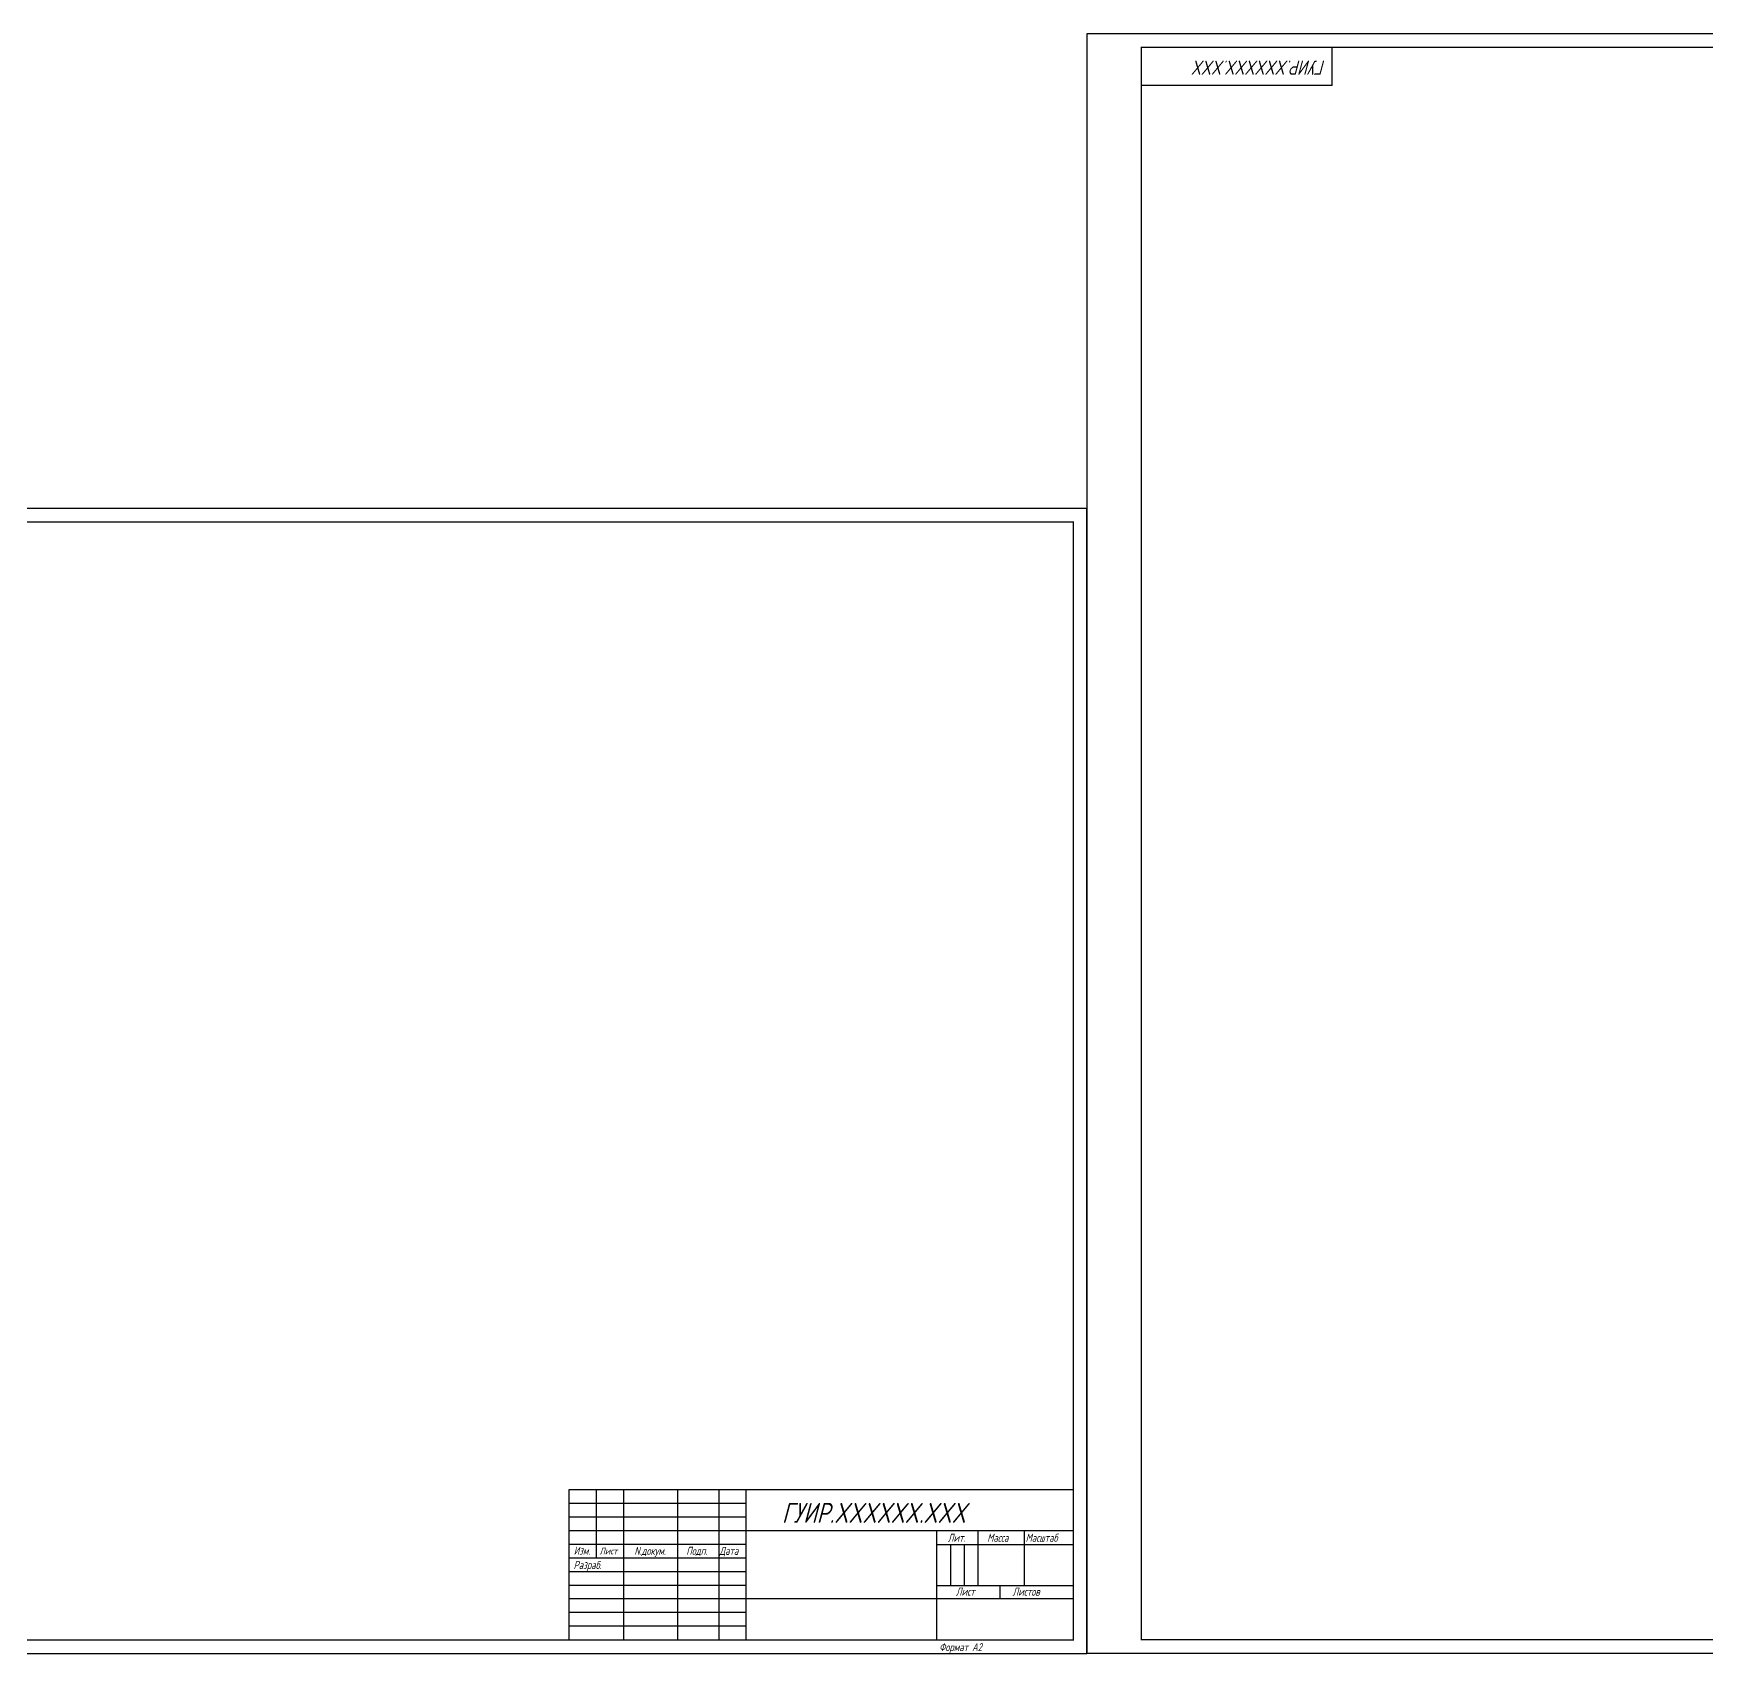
# Model space of a CAD drawing. Header units: millimetres. Extents: x 113 to 2265, y 123 to 1941.
# Drawn here: x 1038 to 1651, y 123 to 717 of the extents above; entities that cross this region are included whole.
import ezdxf

# ---------------------------------------------------------------- set-up
doc = ezdxf.new("R2010")
doc.units = ezdxf.units.MM
doc.layers.add('Основная', color=7, linetype='Continuous', lineweight=30)
doc.layers.add('Текст', color=7, linetype='Continuous', lineweight=25)
doc.styles.add('стиль1', font='romans.shx', dxfattribs={"width": 0.75, "oblique": 15, "height": 3.5})

msp = doc.modelspace()

# ---------------------------------------------------------------- linework, layer by layer
for p, q in [((1419.12, 183.29), (1234.12, 183.29)), ((1234.12, 183.29), (1234.12, 128.29)), ((1299.12, 178.29), (1234.12, 178.29)), ((1244.12, 183.29), (1244.12, 158.29)), ((1254.12, 183.29), (1254.12, 128.29)), ((1274.12, 128.29), (1274.12, 183.29)), ((1289.12, 183.29), (1289.12, 128.29)), ((1299.12, 128.29), (1299.12, 183.29)), ((1299.12, 173.29), (1234.12, 173.29)), ((1299.12, 168.29), (1234.12, 168.29)), ((1419.12, 168.29), (1299.12, 168.29)), ((1369.12, 128.29), (1369.12, 168.29)), ((1384.12, 168.29), (1384.12, 163.29)), ((1401.12, 168.29), (1401.12, 163.29)), ((1299.12, 163.29), (1234.12, 163.29)), ((1369.12, 163.29), (1419.12, 163.29)), ((1374.12, 163.29), (1374.12, 148.29)), ((1379.12, 163.29), (1379.12, 148.29)), ((1384.12, 163.29), (1384.12, 148.29)), ((1401.12, 163.29), (1401.12, 148.29)), ((1299.12, 158.29), (1234.12, 158.29)), ((1299.12, 153.29), (1234.12, 153.29)), ((1299.12, 148.29), (1234.12, 148.29)), ((1369.12, 148.29), (1419.12, 148.29)), ((1392.13, 148.29), (1392.13, 143.29)), ((1299.12, 143.29), (1234.12, 143.29)), ((1419.12, 143.29), (1299.12, 143.29)), ((1299.12, 138.29), (1234.12, 138.29)), ((1299.12, 133.29), (1234.12, 133.29))]:
    msp.add_line(p, q)
at = {"layer": 'Основная'}
for q in [(1514.13, 712.38), (1444.13, 698.38)]:
    msp.add_line((1514.13, 698.38), q, dxfattribs=at)
at = {"layer": 'Текст'}
for p, q in [((1424.13, 717.47), (2265.13, 717.47)), ((2265.13, 717.38), (1424.13, 717.38)), ((2265.13, 717.38), (1424.13, 717.38)), ((1424.13, 717.38), (1424.13, 123.38)), ((1424.13, 123.38), (2265.13, 123.38)), ((2265.13, 123.29), (1424.13, 123.29))]:
    msp.add_line(p, q, dxfattribs=at)
at = {"layer": 'Текст', "const_width": 0.5}
for points in [[(1444.13, 128.38), (2260.13, 128.38), (2260.13, 712.38), (1444.13, 712.38)], [(850.13, 128.29), (1419.13, 128.29), (1419.13, 538.29), (850.13, 538.29)]]:
    msp.add_lwpolyline(points, close=True, dxfattribs=at)
at = {"layer": 'Текст'}
msp.add_lwpolyline([(830.13, 123.29), (1424.13, 123.29), (1424.13, 543.29), (830.13, 543.29), (830.13, 123.29)], dxfattribs=at)

# ---------------------------------------------------------------- texts
at = {"layer": 'Текст', "style": 'стиль1', "oblique": 15, "width": 0.75}
msp.add_text('ГУИР.XXXXXX.XXX ', height=5.2255, rotation=180, dxfattribs=at).set_placement((1511.66, 707.54))
for s, height, p in [('ГУИР.XXXXXX.XXX ', 7.3365, (1312.25, 171.21)), ('Лит.', 2.935, (1373.1, 164.28)), ('Масса', 2.935, (1387.55, 164.28)), ('Масштаб', 2.935, (1401.65, 164.28)), ('Изм.', 2.935, (1235.87, 159.51)), ('Лист', 2.5, (1245.35, 159.65)), ('N.докум.', 2.935, (1258.11, 159.48)), ('Подп.', 2.935, (1277.15, 159.48)), ('Дата', 2.935, (1289.34, 159.48)), ('Разраб.', 2.935, (1235.82, 154.3)), ('Лист ', 2.935, (1376.06, 144.53)), ('Листов ', 2.935, (1396.84, 144.51)), ('Формат А2', 2.935, (1369.95, 124.17))]:
    msp.add_text(s, height=height, dxfattribs=at).set_placement(p)

doc.saveas('drawing.dxf')
